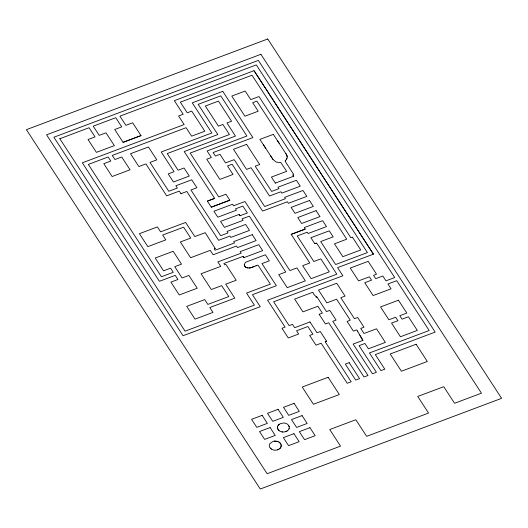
<?xml version="1.0" encoding="UTF-8"?>
<svg xmlns="http://www.w3.org/2000/svg" width="528" height="528" viewBox="0 0 528 528"><rect width="100%" height="100%" fill="white"/><g stroke="black" fill="none" stroke-linecap="round" stroke-linejoin="round"><path stroke-width="0.79" d="M275.332 183.11L293.608 176.24L292.895 174.88L293.555 174.24L285.239 161.423L287.001 158.149A6.409 4.858 -0.3 0 0 287.206 157.087L286.466 154.572L277.537 140.791M59.836 138.725L89.087 127.73L95.047 136.897L88.044 139.524L96.4 152.361L114.345 145.622L106.009 132.818L99.218 135.373L93.232 126.179L115.764 117.711L121.724 126.872L114.721 129.499L123.077 142.336L141.016 135.597L132.686 122.8L125.902 125.354L119.915 116.153L256.318 64.904L394.7 277.55L385.975 280.83L382.833 275.999L375.718 278.672L373.534 275.319L376.53 274.19L368.161 261.34L350.236 268.072L358.565 280.87L369.369 276.811L371.547 280.163L364.756 282.718L373.118 295.568L391.057 288.823L387.915 283.998L396.733 280.685L429.165 330.521L369.428 352.968L380.912 370.616L384.793 369.158L375.309 354.578L435.158 332.092L258.344 60.397L53.869 137.221L183.044 335.729L260.258 306.715L252.443 294.703L276.368 285.714L261.974 263.597L269.326 260.839L265.373 254.773L245.857 262.159A3.769 2.858 -0.3 0 0 245.071 262.772L244.292 264.95L245.249 266.897A5.194 3.94 -0.3 0 0 246.074 267.472L249.355 267.993A11.834 8.969 -0.3 0 0 251.552 267.498L257.974 265.076L270.376 284.13L246.517 293.093L254.364 305.138L185.071 331.175L59.836 138.719M244.312 264.356L244.325 265.254M280.856 444.101L279.259 442.253A6.29 4.772 -0.3 0 0 277.253 441.349L274.329 441.144A4.99 3.782 -0.3 0 0 272.606 441.632L269.874 443.678A6.098 4.627 -0.3 0 0 269.306 445.388L269.359 446.292A5.709 4.33 -0.3 0 0 269.92 447.625L271.399 449.084L273.359 449.955A5.557 4.211 -0.3 0 0 276.712 450.021C280.988 449.849 283.081 443.916 278.804 441.976M281.206 446.358L280.942 447.163M293.608 176.246L293.588 175.864M286.994 158.149L286.48 159.179M285.219 160.809L285.457 160.393M286.598 431.231A6.112 4.633 -0.3 0 0 288.743 429.356L289.126 428.564A5.636 4.277 -0.3 0 0 289.245 426.829L287.998 424.664A5.808 4.402 -0.3 0 0 283.457 422.987L280.243 423.72L278.243 425.192A5.815 4.409 -0.3 0 0 277.398 427.687L277.57 428.597A6.184 4.693 -0.3 0 0 278.315 429.917L279.068 430.65M288.961 428.967L289.126 428.564M278.243 425.192L279.325 424.215M280.467 447.909L279.781 448.582M319.15 314.292L322.364 313.084L317.909 306.24L302.947 311.857L294.624 299.072L312.833 292.235C314.054 295.258 315.546 296.043 317.308 297.508L326.476 311.599L329.769 310.358L336.085 320.067L332.765 321.321L368.003 375.467L364.01 376.966L328.72 322.747L325.453 323.974L319.15 314.292M315.995 297.092L316.536 296.848M278.896 449.176L277.273 449.876M215.219 248.464L205.22 232.67L194.825 236.577L185.632 222.446L160.624 231.838L157.417 226.921L139.418 233.686L147.84 246.635L165.799 239.884L162.664 235.066L183.632 227.185L190.72 238.082L180.358 241.976L190.608 257.723L210.25 250.345L213.134 254.78L236.465 246.015L237.494 247.592L256.12 240.596L252.245 234.637M325.71 341.563L325.195 341.807L351.199 381.77L347.193 383.275L321.136 343.233L315.988 345.167L309.665 335.452L312.906 334.237L307.89 326.528L296.551 330.792L298.663 334.033L288.288 337.933L281.992 328.258L285.08 327.103L267.584 300.214L336.838 274.197L316.595 243.098L314.899 243.646M326.383 341.253L325.882 341.484L326.297 341.293M252.245 234.643L233.653 241.626L234.518 242.946L215.219 250.199L214.348 248.866L215.153 248.497M214.751 248.681L214.348 248.866M255.948 265.841L256.351 265.69M309.989 321.955L294.677 327.71L292.492 324.357L289.139 325.618L273.629 301.785L342.87 275.768L337.577 267.643L373.441 254.173L254.041 70.693L174.326 100.65L183.183 114.259L178.576 115.988L184.16 124.562L82.315 162.822L159.41 281.299L175.223 275.359L177.923 279.503L170.914 282.137L179.269 294.974L197.215 288.229L188.879 275.425L182.087 277.972L174.755 266.699L181.526 264.158L173.158 251.302L155.232 258.034L163.555 270.824L170.577 268.184L173.263 272.316L161.436 276.764L88.334 164.432L108.161 156.981L110.801 161.04L103.772 163.687L112.127 176.524L130.06 169.785L121.737 156.994L114.959 159.548L112.286 155.437L186.113 127.697L191.624 136.171L204.824 131.215L191.73 111.098L187.249 112.781L180.338 102.155L252.014 75.227L367.429 252.582L335.643 264.521L320.694 241.553L333.175 236.867L329.248 230.828L310.906 237.719L314.787 243.685L316.239 243.21M180.965 193.664L186.82 191.459L218.605 240.313L229.957 236.049L230.842 237.402L249.5 230.393L245.626 224.446L227.04 231.429L228.017 232.934L220.678 235.693L190.931 189.981L196.904 187.73L191.73 179.791L175.877 185.75L177.368 188.047L168.769 191.275L149.992 162.413L156.809 159.859L148.427 146.982L130.508 153.721L138.857 166.551L145.9 163.904L166.683 195.848L179.302 191.103L180.965 193.664M207.359 201.135L214.678 198.383L184.186 151.529L229.442 134.528L222.902 124.469L218.42 126.152L205.326 106.036L218.447 101.105L231.554 121.255L226.954 122.984L235.462 136.059L190.186 153.067L218.724 196.931L225.938 194.218L229.832 200.198L211.286 207.167L207.359 201.135L214.678 198.383M240.095 215.721L247.348 212.995L242.86 206.105L235.521 208.864L236.399 210.21L217.793 217.199L213.919 211.246L232.591 204.237L233.594 205.781L244.946 201.518L289.865 270.554L296.921 267.901L305.349 280.856L287.212 287.668L278.744 274.652L285.747 272.026L249.374 216.137L242.055 218.882L243.025 220.374L224.433 227.357L220.552 221.397L239.125 214.421L240.095 215.721L239.375 214.757M291.172 234.366L305.224 229.086L304.24 227.588L322.648 220.671L326.502 226.598L308.062 233.528L307.197 232.195L297.198 235.95L313.843 261.518L320.859 258.885L329.3 271.847L311.124 278.678L302.669 265.683L309.804 263.003L291.172 234.366L305.217 229.086M244.075 257.585L243.164 256.364L223.879 263.512L224.756 264.858L225.931 264.488L236.188 280.243L225.707 284.176L234.802 298.155L209.794 307.547L212.956 312.411L195.023 319.143L186.714 306.379L204.719 299.614L207.847 304.425L228.789 296.551L221.681 285.628L211.306 289.529L201.056 273.781L220.737 266.383L217.833 261.921L241.157 253.156L240.174 251.638L258.766 244.655L262.64 250.609L244.068 257.585L243.758 257.169M357.469 331.03L362.901 340.408L353.159 344.065L372.484 373.758L376.398 372.286L359.08 345.668L364.94 343.471L368.405 348.79L385.367 342.415L376.517 328.805L364.056 333.491L360.756 328.416L363.99 327.202L357.674 317.486L354.46 318.694L340.791 297.693L345.068 296.089L336.719 283.252L318.523 290.09L326.839 302.867L336.613 299.198L350.275 320.199L347.068 321.4L353.397 331.115L356.671 329.881L357.469 331.03M123.077 142.336L141.016 135.597M211.286 207.167L229.832 200.198M253.546 266.746L253.948 266.6M253.143 266.897L251.539 267.472A11.319 8.587 -0.3 0 1 249.348 267.98L249.031 268.046M315.896 243.322L315.559 243.434M352.242 237.217L350.81 237.666L258.971 96.538L250.76 99.62L245.177 91.04L231.799 96.07L244.9 116.206L258.205 111.203L252.668 102.696L256.872 101.119L346.731 239.197L334.462 243.811L342.844 256.681L360.756 249.955L352.427 237.158M274.329 441.144L275.517 441.085M275.339 183.11L271.412 177.078L286.691 171.336L280.883 162.657A1.333 1.016 -0.3 0 0 280.639 162.551L277.233 162.254A6.633 5.029 -0.3 0 1 275.689 161.7L272.95 159.383M277.576 426.373A5.841 4.429 -0.3 0 0 277.398 427.687L278.672 430.3A5.782 4.382 -0.3 0 0 282.091 431.897L282.665 431.963M247.843 268.059L247.091 267.901M276.692 441.217L277.253 441.349M316.727 296.855L317.057 297.106M271.399 449.084L270.23 448.041M273.299 134.376L259.882 139.366L265.756 148.414M293.304 175.494L292.928 175.006M245.025 266.686L244.675 266.264M243.104 256.285L243.698 257.09M263.472 144.896L272.95 159.383M271.88 157.786L272.653 158.954M270.336 155.45L271.108 156.618M279.173 143.293L273.451 134.534M254.041 70.693L373.441 254.173M326.555 341.167L320.278 331.525L317.011 332.752L309.989 321.955M285.661 153.318L286.466 154.572M360.644 336.692L362.287 339.253M288.671 425.469L289.245 426.829M360.426 336.323L360.017 335.577M362.703 340.012L362.894 340.408M286.849 155.291L286.994 155.654M359.522 334.409L359.667 334.805M287.1 156.011L287.206 156.73M281.173 445.038L281.246 445.493M286.11 431.449A6.112 4.633 -0.3 0 1 282.031 431.917M287.041 430.987A5.94 4.501 -0.3 0 1 285.569 431.64M246.074 267.472A5.082 3.854 -0.3 0 1 245.249 266.897M267.742 38.98L26.4 129.664L260.258 489.02L501.6 398.336L267.742 38.98M260.905 54.292L46.583 134.818L267.122 473.715L340.534 446.127L329.743 429.541L355.839 419.734L366.643 436.333L428.545 413.074L417.734 396.462L443.758 386.687L454.562 403.286L481.444 393.182L260.905 54.292M222.783 91.351L192.251 102.828L211.867 132.97L161.231 151.991L174.055 171.699L168.201 173.897L173.474 182.002L189.288 176.055L184.041 168.003L178.081 170.24L167.231 153.562L217.826 134.548L198.172 104.346L220.763 95.858L246.893 136.019L207.108 150.975L211.358 157.502L206.745 159.238L219.859 179.388L233.013 174.445L227.495 165.957L232.096 164.228L262.588 211.088L287.39 201.769L288.394 203.313L306.841 196.383L302.986 190.463L284.592 197.373L285.45 198.693L264.68 206.501L234.194 159.654L225.562 162.901L219.985 154.321L215.398 156.05L213.114 152.539L252.879 137.597L222.783 91.351M246.589 144.362L233.482 149.292L246.569 169.402L251.084 167.706L269.511 196.02L280.87 191.756L281.767 193.142L300.247 186.193L296.393 180.272L277.972 187.196L278.936 188.674L271.636 191.42L255.229 166.201L259.703 164.518L246.589 144.362M309.474 200.482L291.126 207.379L294.994 213.319L313.342 206.422L309.474 200.482M316.1 210.652L297.752 217.549L301.62 223.496L319.975 216.599L316.1 210.652M398.449 300.201L380.523 306.94L388.879 319.777L395.677 317.216L397.947 320.701L391.545 323.103L400.435 336.765L417.318 330.422L408.428 316.767L402.039 319.169L399.795 315.711L406.824 313.071L398.449 300.208M349.193 362.677L345.325 364.129L355.714 380.087L359.581 378.635L349.193 362.677M328.126 377.289L302.207 387.031L313.427 404.263L339.339 394.528L328.126 377.289M416.11 344.249L390.192 353.991L401.405 371.224L427.324 361.482L416.11 344.249M262.145 415.364L251.566 419.338L256.78 427.343L267.359 423.37L262.145 415.358M278.104 409.339L267.518 413.312L272.732 421.324L283.318 417.344L278.104 409.339M294.076 403.352L283.496 407.326L288.717 415.351L299.297 411.378L294.076 403.352M270.112 427.574L259.532 431.554L264.64 439.402L275.22 435.428L270.112 427.574M302.069 415.602L291.489 419.582L296.597 427.429L307.177 423.456L302.069 415.602M293.938 433.666L283.351 437.639L288.565 445.652L299.152 441.679L293.931 433.666M309.943 427.673L299.336 431.66L304.557 439.672L315.157 435.686L309.943 427.673"/></g></svg>
